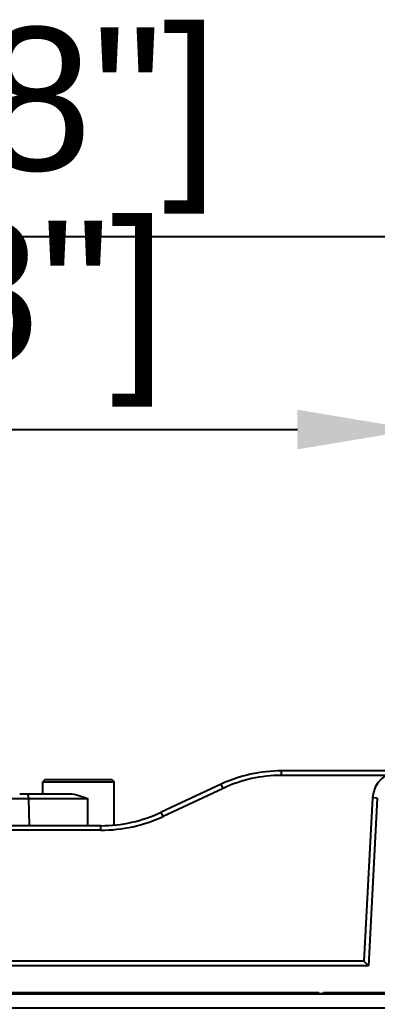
# Model space of a CAD drawing. Header units: millimetres. Extents: x -1070 to 42146, y 1440 to 12921.
# Drawn here: x 972.2 to 1047.3, y 3962.4 to 4169.8 of the extents above; entities that cross this region are included whole.
import ezdxf

# ---------------------------------------------------------------- set-up
doc = ezdxf.new("R2010")
doc.units = ezdxf.units.MM
for name, color, linetype in [('DIM', 4, 'Continuous'), ('DW-PLUS-500X750实线CONTINUOUS', 7, 'Continuous'), ('EXT_COPY_GEOM_FEAT', 7, 'Continuous')]:
    doc.layers.add(name, color=color, linetype=linetype)
doc.styles.get("Standard").update_dxf_attribs({"font": 'arial.ttf'})
doc.dimstyles.new('ISO-200', dxfattribs={"dimtxt": 30, "dimasz": 25, "dimexe": 1.25, "dimexo": 5, "dimgap": 5, "dimtad": 1, "dimtoh": 1, "dimdec": 1, "dimdsep": 46, "dimtxsty": 'Standard', "dimcen": 2.5, "dimadec": 0, "dimazin": 0, "dimtfac": 1, "dimtdec": 1, "dimtmove": 0, "dimatfit": 3, "dimfxl": 1, "dimarcsym": 0})

# ---------------------------------------------------------------- blocks, each defined once
blk = doc.blocks.new('*D55')
at = {"layer": 'Defpoints', "color": 0, "transparency": 16777216}
for p in [(1055.52, 4083.8), (765.52, 3974.89), (1055.52, 3974.89)]:
    blk.add_point(p, dxfattribs=at)
at = {"layer": 'DIM', "color": 0, "lineweight": -2, "transparency": 16777216}
for p, q in [((765.52, 3979.89), (765.52, 4085.05)), ((790.52, 4083.8), (1030.52, 4083.8)), ((1055.52, 3979.89), (1055.52, 4085.05))]:
    blk.add_line(p, q, dxfattribs=at)
at = {"layer": 'DIM', "color": 0, "transparency": 16777216}
for points in [[(790.52, 4087.97), (790.52, 4079.64), (765.52, 4083.8)], [(1030.52, 4087.97), (1030.52, 4079.64), (1055.52, 4083.8)]]:
    blk.add_solid(points, dxfattribs=at)
at = {"layer": 'DIM', "color": 0, "lineweight": -3, "transparency": 16777216, "insert": (884.82, 4127.64), "char_height": 30, "attachment_point": 2}
blk.add_mtext('290 [11 3/8"]', dxfattribs=at)
blk = doc.blocks.new('*D56')
at = {"layer": 'Defpoints', "color": 0, "transparency": 16777216}
for p in [(1105.52, 4124.34), (715.52, 3975.69), (1105.52, 3975.69)]:
    blk.add_point(p, dxfattribs=at)
at = {"layer": 'DIM', "color": 0, "lineweight": -2, "transparency": 16777216}
for p, q in [((715.52, 3980.69), (715.52, 4125.59)), ((1105.52, 3980.69), (1105.52, 4125.59)), ((740.52, 4124.34), (1080.52, 4124.34))]:
    blk.add_line(p, q, dxfattribs=at)
at = {"layer": 'DIM', "color": 0, "transparency": 16777216}
for points in [[(740.52, 4128.51), (740.52, 4120.17), (715.52, 4124.34)], [(1080.52, 4128.51), (1080.52, 4120.17), (1105.52, 4124.34)]]:
    blk.add_solid(points, dxfattribs=at)
at = {"layer": 'DIM', "color": 0, "lineweight": -3, "transparency": 16777216, "insert": (884.82, 4168.18), "char_height": 30, "attachment_point": 2}
blk.add_mtext('390 [1\'-3 3/8"]', dxfattribs=at)

msp = doc.modelspace()

# ---------------------------------------------------------------- linework, layer by layer
at = {"color": 1, "lineweight": -3}
msp.add_lwpolyline([(660.622, 3965.39), (1160.622, 3965.39), (1160.622, 3962.39), (660.622, 3962.39)], close=True, dxfattribs=at)
at = {"layer": 'DW-PLUS-500X750实线CONTINUOUS', "color": 7, "lineweight": -3}
for p, q in [((1058.737, 4012.19), (1027.172, 4012.19)), ((1027.172, 4011.243), (1027.172, 4012.19)), ((1049.07, 4011.243), (1027.172, 4011.243)), ((1014.494, 4009.38), (1001.887, 4003.501)), ((1014.916, 4008.526), (1014.494, 4009.38)), ((1014.916, 4008.526), (1002.31, 4002.647)), ((1046.315, 4006.504), (1044.522, 3972.29)), ((1047.313, 4006.452), (1045.471, 3971.29)), ((1047.313, 4006.452), (1046.315, 4006.504)), ((1002.31, 4002.647), (1001.887, 4003.501)), ((989.209, 4000.69), (831.834, 4000.69)), ((989.209, 3999.743), (989.209, 4000.69)), ((989.209, 3999.743), (917.293, 3999.743)), ((1044.522, 3972.29), (933.511, 3972.29)), ((1044.522, 3972.29), (1045.471, 3971.29)), ((1045.471, 3971.29), (933.511, 3971.29)), ((912.022, 3965.69), (1035.022, 3965.69)), ((1001.318, 3965.39), (1001.318, 3965.69)), ((1003.318, 3965.39), (1001.318, 3965.39)), ((1001.787, 3965.39), (1001.787, 3965.69)), ((1002.85, 3965.39), (1002.85, 3965.69)), ((1003.318, 3965.39), (1003.318, 3965.69)), ((1034.522, 3965.39), (1034.522, 3965.69)), ((1036.522, 3965.39), (1034.522, 3965.39)), ((1035.022, 3965.39), (1035.022, 3965.69)), ((1036.022, 3965.69), (1159.022, 3965.69)), ((1036.022, 3965.39), (1036.022, 3965.69)), ((1036.522, 3965.39), (1036.522, 3965.69))]:
    msp.add_line(p, q, dxfattribs=at)
for centre, radius, start, end in [((1027.172, 3982.19), 30, 90, 115), ((1027.168, 3982.262), 28.981, 89.99156, 115.00844), ((1052.306, 4006.19), 6, 90, 177), ((989.209, 4030.69), 30, 270, 295), ((989.214, 4030.719), 30.977, 269.99042, 295.00958)]:
    msp.add_arc(centre, radius, start, end, dxfattribs=at)
at = {"layer": 'EXT_COPY_GEOM_FEAT', "color": 7, "linetype": 'Continuous', "lineweight": -3}
for p, q in [((977.522, 4010.39), (977.022, 4009.89)), ((977.022, 4007.39), (977.022, 4009.89)), ((977.022, 4009.89), (978.999, 4009.89)), ((977.522, 4010.39), (977.675, 4010.39)), ((977.675, 4010.39), (978.585, 4010.39)), ((978.585, 4010.39), (983.306, 4010.39)), ((978.999, 4009.89), (983.136, 4009.89)), ((983.136, 4009.89), (985.907, 4009.89)), ((983.306, 4010.39), (983.79, 4010.39)), ((983.79, 4010.39), (985.253, 4010.39)), ((985.253, 4010.39), (985.737, 4010.39)), ((985.737, 4010.39), (990.458, 4010.39)), ((985.907, 4009.89), (990.044, 4009.89)), ((990.044, 4009.89), (992.022, 4009.89)), ((990.458, 4010.39), (991.522, 4010.39)), ((991.522, 4010.39), (992.022, 4009.89)), ((992.022, 4000.825), (992.022, 4009.89)), ((972.174, 4007.39), (973.727, 4007.39)), ((973.727, 4007.39), (982.59, 4007.39)), ((973.986, 4006.39), (986.463, 4006.39)), ((973.986, 4006.39), (974.185, 4000.69)), ((986.463, 4000.69), (986.463, 4006.39)), ((989.209, 4000.69), (913.044, 4000.69)), ((989.209, 3999.743), (989.209, 4000.69)), ((989.209, 3999.743), (917.293, 3999.743))]:
    msp.add_line(p, q, dxfattribs=at)
for points, knots in [([(973.727, 4007.39), (973.769, 4007.39), (973.862, 4007.282), (973.955, 4006.951), (973.986, 4006.627), (973.986, 4006.39)], [0, 0, 0, 0, 0.1169047, 0.3344607, 1, 1, 1, 1]), ([(982.59, 4007.39), (983.257, 4007.39), (984.583, 4007.082), (985.836, 4006.627), (986.463, 4006.39)], [0, 0, 0, 0, 0.4991684, 1, 1, 1, 1]), ([(970.276, 4006.425), (970.276, 4006.42), (970.311, 4006.431), (970.349, 4006.418), (970.439, 4006.424), (970.61, 4006.418), (970.908, 4006.417), (971.346, 4006.412), (971.891, 4006.407), (972.782, 4006.399), (973.491, 4006.394), (973.986, 4006.39)], [0, 0, 0, 0, 0.0045301, 0.0180591, 0.0404975, 0.0716935, 0.1594586, 0.2789937, 0.4270912, 0.5997878, 1, 1, 1, 1])]:
    msp.add_open_spline(points, degree=3, knots=knots, dxfattribs=at)

# ---------------------------------------------------------------- dimensions: what is measured, and where the dimension line sits
at = {"layer": 'DIM', "color": 7, "lineweight": -3}
for base, p1, p2, picture, middle in [((1105.522, 4124.341), (715.522, 3975.69), (1105.522, 3975.69), '*D56', (884.818, 4124.341)), ((1055.522, 4083.803), (765.522, 3974.89), (1055.522, 3974.89), '*D55', (884.818, 4083.803))]:
    dim = msp.add_linear_dim(base=base, p1=p1, p2=p2, dimstyle='ISO-200', dxfattribs=at)
    dim.commit()
    dim.dimension.update_dxf_attribs({"geometry": picture, "text_midpoint": middle, "dimtype": 160})

doc.saveas('drawing.dxf')
